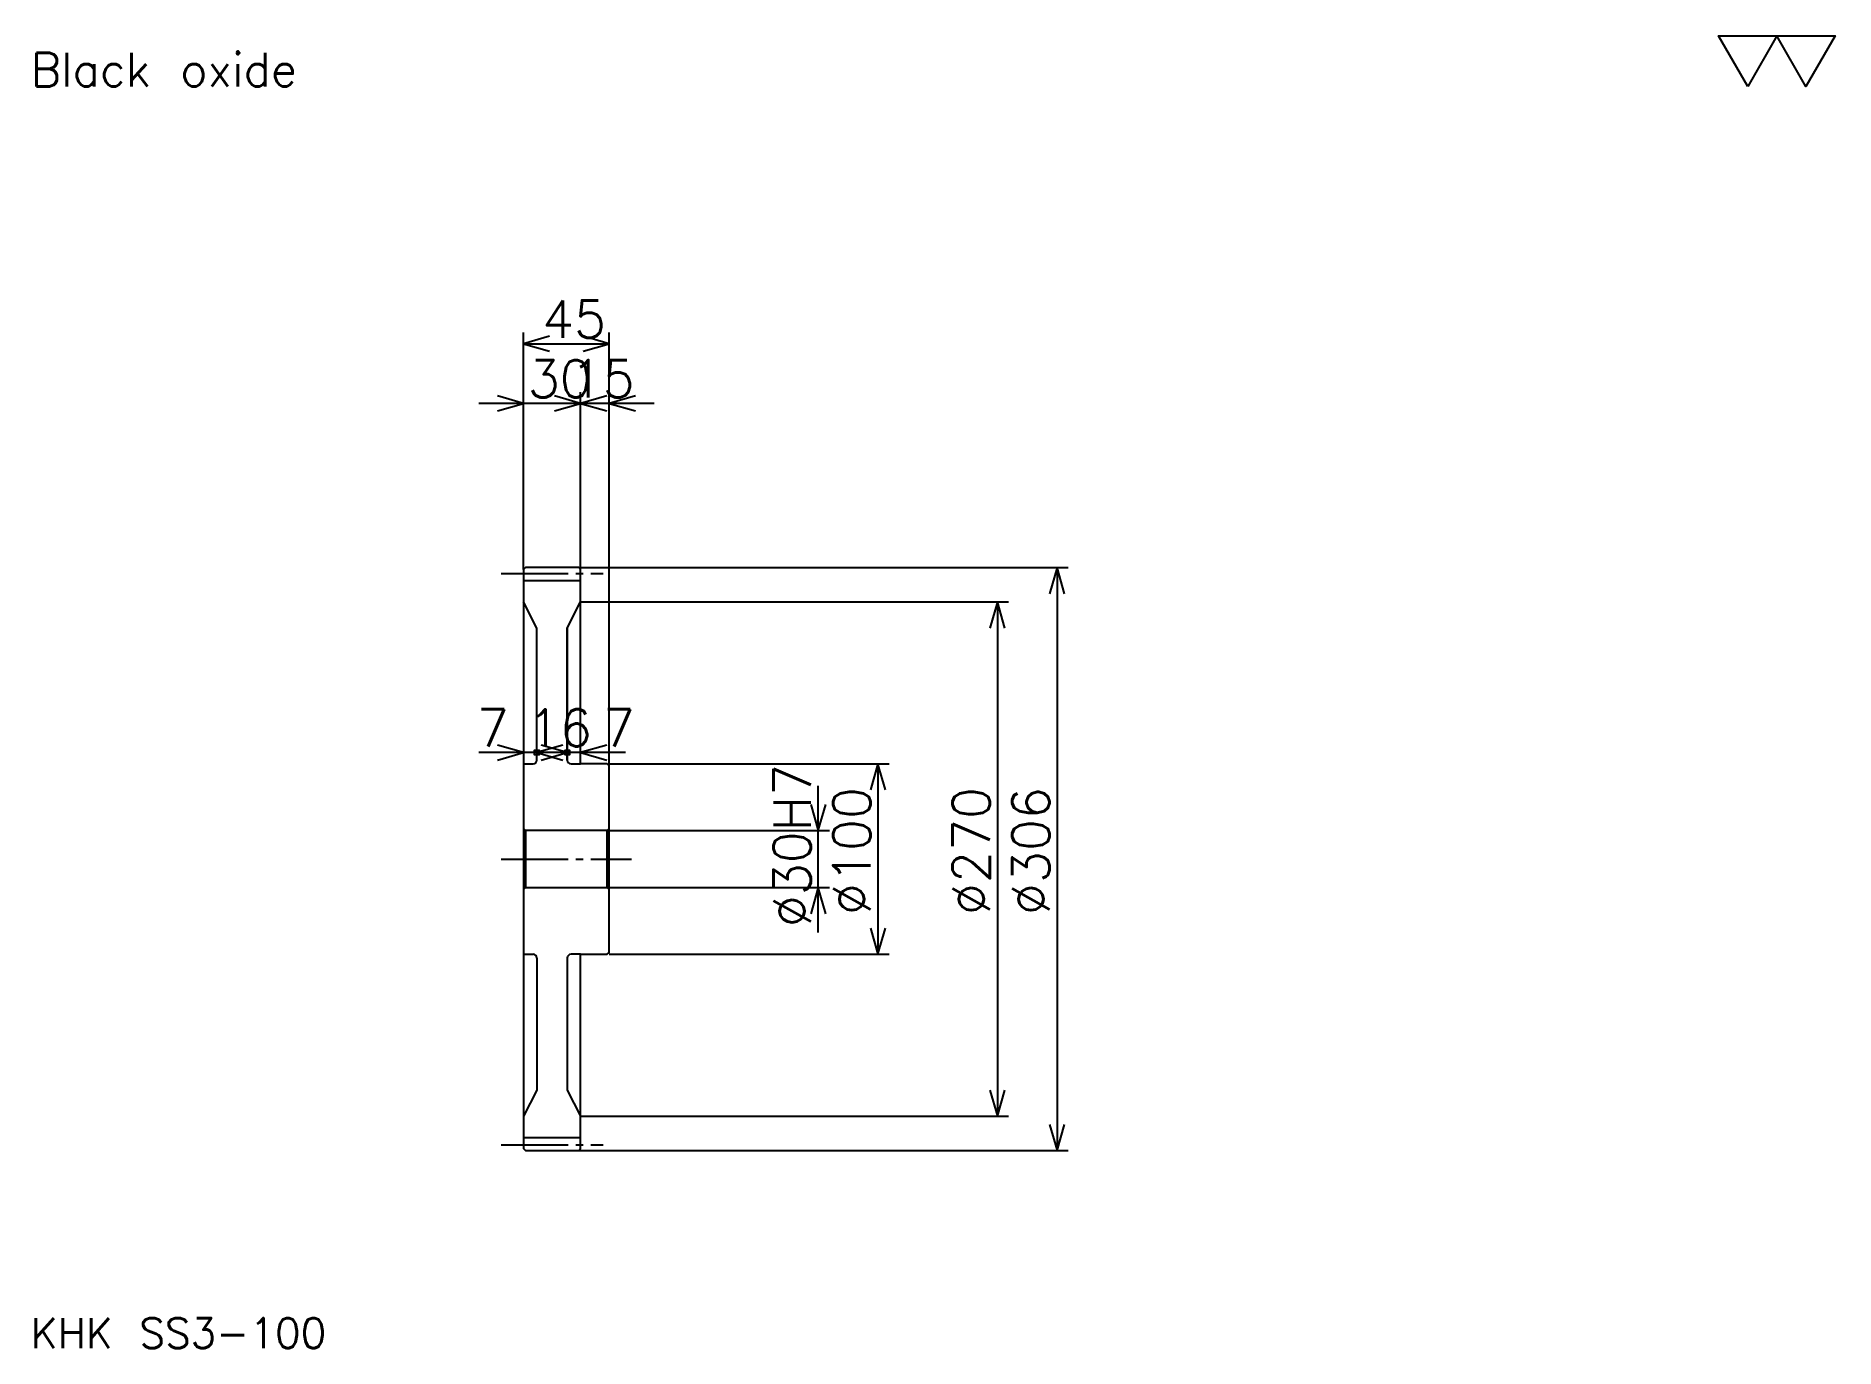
# Model space of a CAD drawing. Extents: x 42 to 986, y 43 to 732.
import ezdxf

# ---------------------------------------------------------------- set-up
doc = ezdxf.new("R2010")
doc.units = 0
doc.linetypes.add('DASHDOT', pattern=[47.027027, 35.27027, -3.918919, 3.918919, -3.918919])
doc.layers.get('0').update_dxf_attribs({"linetype": 'CONTINUOUS'})
doc.layers.add('DASHDOT', color=6, linetype='DASHDOT')
doc.styles.add('KANJI', font='TXT', dxfattribs={"bigfont": 'BIGFONT'})

msp = doc.modelspace()

# ---------------------------------------------------------------- linework, layer by layer
at = {"color": 5}
for p, q in [((297.83783, 452.797302), (297.83783, 576.243286)), ((342.83783, 452.797302), (342.83783, 576.243286)), ((297.83783, 570.364868), (342.83783, 570.364868)), ((351.351349, 539.01355), (274.32431, 539.01355)), ((366.351349, 539.01355), (304.32431, 539.01355)), ((327.83783, 452.797302), (327.83783, 544.891907)), ((297.83783, 451.797302), (297.83783, 452.797302)), ((326.83783, 452.797302), (342.83783, 452.797302)), ((327.83783, 451.797302), (327.83783, 452.797302)), ((342.83783, 452.797302), (583.851318, 452.797302)), ((342.83783, 348.797302), (342.83783, 452.797302)), ((577.972961, 452.797302), (577.972961, 146.797302)), ((327.83783, 434.797302), (342.83783, 434.797302)), ((342.83783, 434.797302), (552.5, 434.797302)), ((546.621582, 434.797302), (546.621582, 164.797302)), ((328.351349, 355.716217), (274.32431, 355.716217)), ((344.351349, 355.716217), (281.32431, 355.716217)), ((351.351349, 355.716217), (297.32431, 355.716217)), ((342.83783, 349.797302), (489.797302, 349.797302)), ((483.918915, 349.797302), (483.918915, 249.797302)), ((452.567566, 261.283783), (452.567566, 338.310822)), ((342.83783, 314.797302), (458.445923, 314.797302)), ((342.83783, 284.797302), (458.445923, 284.797302)), ((342.83783, 249.797302), (489.797302, 249.797302)), ((327.83783, 164.797302), (342.83783, 164.797302)), ((342.83783, 164.797302), (552.5, 164.797302)), ((326.83783, 146.797302), (342.83783, 146.797302)), ((342.83783, 146.797302), (583.851318, 146.797302))]:
    msp.add_line(p, q, dxfattribs=at)
at = {"color": 4}
for p, q in [((297.83783, 446.047302), (327.83783, 446.047302)), ((320.83783, 421.059021), (320.83783, 351.797302)), ((297.83783, 349.797302), (302.83783, 349.797302)), ((322.83783, 349.797302), (327.83783, 349.797302)), ((342.83783, 315.797302), (341.83783, 314.797302)), ((297.83783, 283.797302), (298.83783, 284.797302)), ((342.83783, 283.797302), (341.83783, 284.797302)), ((297.83783, 249.797302), (302.83783, 249.797302)), ((320.83783, 247.797302), (320.83783, 178.535583)), ((327.83783, 249.797302), (322.83783, 249.797302)), ((297.83783, 153.547302), (327.83783, 153.547302))]:
    msp.add_line(p, q, dxfattribs=at)
at = {"color": 7}
msp.add_lwpolyline([(940.540527, 705.405396), (925.256714, 731.897278), (986.391907, 731.897278), (971.108093, 705.405396), (955.824341, 731.897278), (940.540527, 705.405396)], dxfattribs=at)
at = {"color": 5}
for points in [[(311.554047, 574.283813), (297.83783, 570.364868), (311.554047, 566.445923)], [(329.121613, 566.445923), (342.83783, 570.364868), (329.121613, 574.283813)], [(284.121613, 535.094604), (297.83783, 539.01355), (284.121613, 542.932434)], [(314.121613, 535.094604), (327.83783, 539.01355), (314.121613, 542.932434)], [(341.554047, 542.932434), (327.83783, 539.01355), (341.554047, 535.094604)], [(356.554047, 542.932434), (342.83783, 539.01355), (356.554047, 535.094604)], [(581.891846, 439.081085), (577.972961, 452.797302), (574.054077, 439.081085)], [(550.540527, 421.081085), (546.621582, 434.797302), (542.702698, 421.081085)], [(284.121613, 351.797302), (297.83783, 355.716217), (284.121613, 359.635132)], [(318.554047, 359.635132), (304.83783, 355.716217), (318.554047, 351.797302)], [(307.121613, 351.797302), (320.83783, 355.716217), (307.121613, 359.635132)], [(341.554047, 359.635132), (327.83783, 355.716217), (341.554047, 351.797302)], [(304.83783, 355.716217), (303.66214, 356.891907), (306.013519, 356.891907), (306.013519, 354.540558), (303.66214, 354.540558), (303.66214, 356.891907), (304.83783, 355.716217), (306.013519, 354.540558), (306.013519, 356.891907), (304.83783, 355.716217)], [(320.83783, 355.716217), (319.66214, 356.891907), (322.013519, 356.891907), (322.013519, 354.540558), (319.66214, 354.540558), (319.66214, 356.891907), (320.83783, 355.716217), (322.013519, 354.540558), (322.013519, 356.891907), (320.83783, 355.716217)], [(487.83783, 336.081085), (483.918915, 349.797302), (480, 336.081085)], [(448.648651, 328.513519), (452.567566, 314.797302), (456.486481, 328.513519)], [(456.486481, 271.081085), (452.567566, 284.797302), (448.648651, 271.081085)], [(480, 263.513519), (483.918915, 249.797302), (487.83783, 263.513519)], [(542.702698, 178.513519), (546.621582, 164.797302), (550.540527, 178.513519)], [(574.054077, 160.513519), (577.972961, 146.797302), (581.891846, 160.513519)]]:
    msp.add_lwpolyline(points, dxfattribs=at)
at = {"color": 4}
for points in [[(327.83783, 451.797302), (326.83783, 452.797302), (298.83783, 452.797302), (297.83783, 451.797302), (297.83783, 283.797302)], [(297.83783, 283.797302), (297.83783, 147.797302), (298.83783, 146.797302), (326.83783, 146.797302), (327.83783, 147.797302), (327.83783, 249.797302), (341.83783, 249.797302), (342.83783, 250.797302), (342.83783, 348.797302), (341.83783, 349.797302), (327.83783, 349.797302), (327.83783, 451.797302)], [(304.83783, 351.797302), (304.83783, 421.059021), (297.83783, 434.797302)], [(320.83783, 351.797302), (320.83783, 421.059021), (327.83783, 434.797302)], [(297.83783, 315.797302), (298.83783, 314.797302), (298.83783, 284.797302), (341.83783, 284.797302), (341.83783, 314.797302), (298.83783, 314.797302)], [(304.83783, 247.797302), (304.83783, 178.535583), (297.83783, 164.797302)], [(320.83783, 247.797302), (320.83783, 178.535583), (327.83783, 164.797302)]]:
    msp.add_lwpolyline(points, dxfattribs=at)
for centre, start, end in [((302.83783, 351.797302), 270, 0), ((322.83783, 351.797302), 180, 270), ((302.83783, 247.797302), 0, 90), ((322.83783, 247.797302), 90, 180)]:
    msp.add_arc(centre, 2, start, end, dxfattribs=at)
at = {"layer": 'DASHDOT', "color": 7}
for p, q in [((286.081085, 449.797302), (339.594574, 449.797302)), ((286.081085, 299.797302), (354.594574, 299.797302)), ((286.081085, 149.797302), (339.594574, 149.797302))]:
    msp.add_line(p, q, dxfattribs=at)

# ---------------------------------------------------------------- texts
at = {"color": 7, "style": 'KANJI'}
for s, height, p in [('Black oxide', 17.635135, (39.18919, 705.405396)), ('45', 19.594595, (307.601349, 573.5)), ('30', 19.594595, (300.101349, 542.148682)), ('15', 19.594595, (322.601349, 542.148682)), ('7', 19.594595, (273.344574, 358.851349)), ('16', 19.594595, (300.101349, 358.851349)), ('7', 19.594595, (339.594604, 358.851349)), ('KHK SS3-100', 15.675676, (39.18919, 43.108109))]:
    msp.add_text(s, height=height, dxfattribs=at).set_placement(p)
for s, p in [('%%c30H7', (448.648651, 264.03717)), ('%%c100', (480, 270.405396)), ('%%c270', (542.702698, 270.405396)), ('%%c306', (574.054077, 270.405396))]:
    msp.add_text(s, height=19.594595, rotation=90, dxfattribs=at).set_placement(p)

doc.saveas('drawing.dxf')
